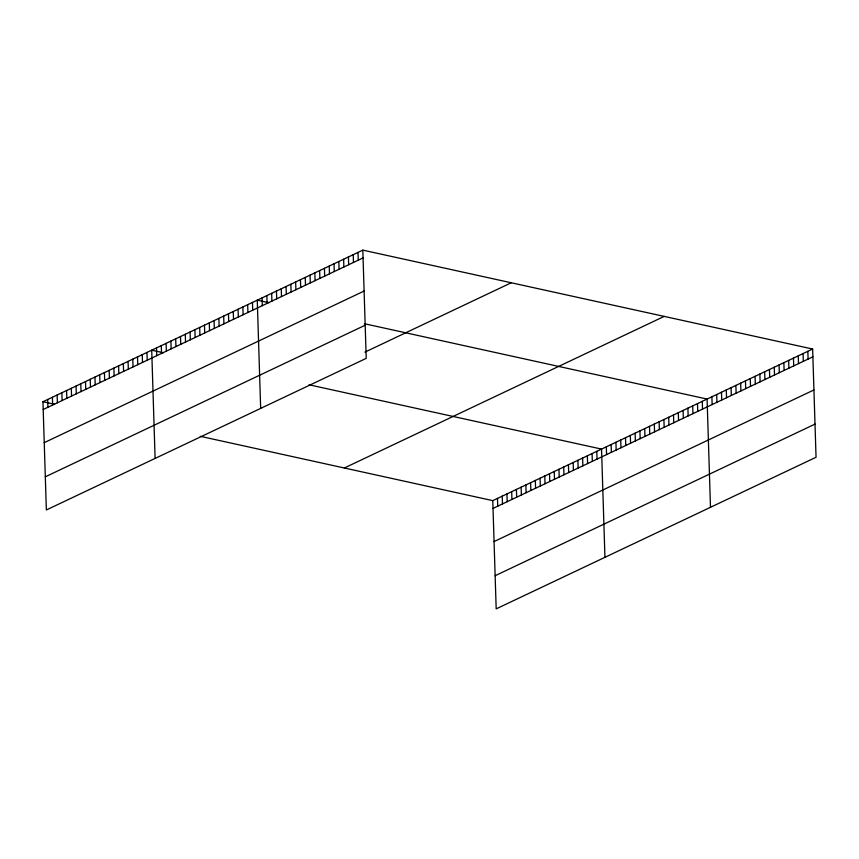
<?xml version="1.0" encoding="UTF-8"?>
<svg xmlns="http://www.w3.org/2000/svg" width="859" height="859" viewBox="0 0 859 859"><rect width="100%" height="100%" fill="white"/><g stroke="black" fill="none" stroke-linecap="round" stroke-linejoin="round"><path stroke-width="1.29" d="M362.82 250.13L366.224 358.364L46.354 509.967L42.95 401.733L362.82 250.13L812.646 349.033L816.05 457.267L496.18 608.87L492.776 500.636L812.646 349.033M43.197 409.507L363.067 257.904M44.239 442.653L364.109 291.051M45.312 476.809L365.182 325.217M364.925 352.126L511.266 282.772M344.33 467.994L664.211 316.391M493.023 508.41L812.893 356.807M494.065 541.557L813.935 389.954M495.138 575.713L815.008 424.11M268.878 302.712L257.26 300.156L260.664 408.39M364.399 323.714L707.086 399.059L710.49 507.293M163.328 352.738L151.71 350.193L155.103 458.427M309.068 384.789L601.536 449.085L604.94 557.319M42.95 401.733L54.568 404.288M200.319 436.329L492.776 500.636M807.847 351.31L808.094 359.073M803.058 353.575L803.294 361.349M798.258 355.851L798.494 363.625M793.458 358.128L793.705 365.902M788.659 360.404L788.906 368.178M783.859 362.681L784.106 370.444M779.059 364.946L779.306 372.72M774.26 367.222L774.507 374.996M769.471 369.499L769.707 377.273M764.671 371.775L764.907 379.538M759.871 374.052L760.118 381.815M755.072 376.317L755.319 384.091M750.272 378.594L750.519 386.367M745.472 380.87L745.719 388.644M740.673 383.146L740.92 390.909M735.884 385.412L736.12 393.186M731.084 387.688L731.32 395.462M726.284 389.965L726.531 397.738M721.485 392.241L721.732 400.015M716.685 394.517L716.932 402.28M711.886 396.783L712.132 404.557M702.297 401.336L702.533 409.109M697.497 403.612L697.744 411.375M692.698 405.888L692.945 413.651M687.898 408.154L688.145 415.928M683.098 410.43L683.345 418.204M678.299 412.707L678.546 420.481M673.51 414.983L673.746 422.746M668.71 417.249L668.946 425.022M663.91 419.525L664.157 427.299M659.111 421.801L659.358 429.575M654.311 424.078L654.558 431.852M649.511 426.354L649.758 434.117M644.712 428.62L644.959 436.393M639.923 430.896L640.159 438.67M635.123 433.172L635.359 440.946M630.323 435.449L630.57 443.212M625.524 437.714L625.771 445.488M620.724 439.991L620.971 447.764M615.924 442.267L616.171 450.041M611.125 444.543L611.372 452.317M606.336 446.82L606.572 454.583M596.801 451.329L597.048 459.103M592.076 453.573L592.323 461.347M587.352 455.818L587.588 463.581M582.617 458.051L582.864 465.825M577.892 460.295L578.139 468.069M573.157 462.539L573.404 470.303M568.433 464.773L568.679 472.547M563.708 467.017L563.944 474.791M558.973 469.261L559.22 477.035M554.248 471.505L554.495 479.268M549.524 473.738L549.76 481.512M544.789 475.983L545.036 483.757M540.064 478.227L540.311 485.99M535.329 480.46L535.576 488.234M530.604 482.704L530.851 490.478M525.88 484.948L526.116 492.722M521.145 487.193L521.392 494.956M516.42 489.426L516.667 497.2M511.696 491.67L511.932 499.444M506.96 493.914L507.207 501.677M502.236 496.148L502.483 503.922M497.501 498.392L497.748 506.166M358.02 252.406L358.267 260.18M353.221 254.683L353.468 262.446M348.432 256.948L348.668 264.722M343.632 259.225L343.868 266.999M338.833 261.501L339.08 269.275M334.033 263.777L334.28 271.551M329.233 266.054L329.48 273.817M324.434 268.319L324.681 276.093M319.634 270.596L319.881 278.37M314.845 272.872L315.081 280.646M310.045 275.148L310.292 282.912M305.246 277.425L305.493 285.188M300.446 279.69L300.693 287.464M295.646 281.967L295.893 289.741M290.847 284.243L291.094 292.017M286.058 286.519L286.294 294.283M281.258 288.785L281.494 296.559M276.458 291.061L276.705 298.835M271.659 293.338L271.906 301.112M266.859 295.614L267.106 303.388M262.059 297.89L262.306 305.654M252.471 302.432L252.707 310.206M247.671 304.709L247.907 312.483M242.872 306.985L243.118 314.748M238.072 309.251L238.319 317.025M233.272 311.527L233.519 319.301M228.473 313.803L228.719 321.577M223.673 316.08L223.92 323.854M218.884 318.356L219.12 326.119M214.084 320.622L214.32 328.396M209.285 322.898L209.532 330.672M204.485 325.174L204.732 332.948M199.685 327.451L199.932 335.214M194.886 329.727L195.133 337.49M190.086 331.993L190.333 339.767M185.297 334.269L185.533 342.043M180.497 336.545L180.744 344.319M175.698 338.822L175.945 346.585M170.898 341.087L171.145 348.861M166.098 343.364L166.345 351.138M161.299 345.64L161.546 353.414M156.499 347.916L156.746 355.69M146.975 352.426L147.222 360.2M142.25 354.67L142.497 362.444M137.526 356.914L137.762 364.678M132.791 359.148L133.038 366.922M128.066 361.392L128.313 369.166M123.331 363.636L123.578 371.41M118.606 365.88L118.853 373.644M113.882 368.114L114.118 375.888M109.147 370.358L109.394 378.132M104.422 372.602L104.669 380.365M99.698 374.835L99.934 382.609M94.962 377.08L95.209 384.853M90.238 379.324L90.485 387.098M85.503 381.568L85.75 389.331M80.778 383.801L81.025 391.575M76.054 386.045L76.29 393.819M71.318 388.289L71.565 396.053M66.594 390.523L66.841 398.297M61.869 392.767L62.106 400.541M57.134 395.011L57.381 402.785M52.41 397.255L52.646 405.018M47.674 399.489L47.921 407.263"/></g></svg>
